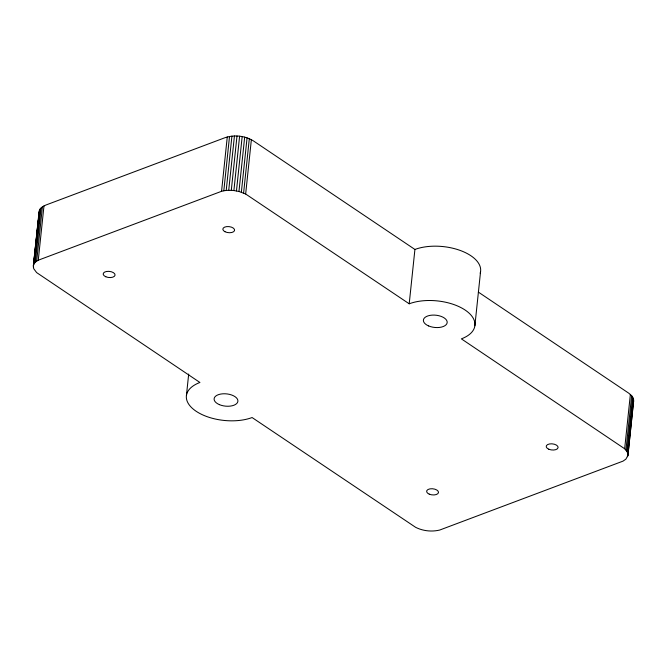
<?xml version="1.0" encoding="UTF-8"?>
<svg xmlns="http://www.w3.org/2000/svg" width="667" height="667" viewBox="0 0 667 667"><rect width="100%" height="100%" fill="white"/><g stroke="black" fill="none" stroke-linecap="round" stroke-linejoin="round"><path stroke-width="1" d="M478.322 292.079L628.798 393.222L631.666 395.681L633.317 398.357L633.642 401.067L627.93 455.403L625.913 459.121L623.02 461.13L439.728 530.04C431.732 531.974 423.003 531.032 415.641 527.33L252.093 417.542A39.837 20.519 6 0 1 196.106 411.247A39.837 20.519 6 0 1 199.925 382.474L36.627 272.586L33.683 268.643L33.358 265.933L39.07 211.597L40.095 209.046L42.396 206.812L45.815 205.061L225.213 137.619C234.359 134.609 244.964 135.734 253.202 140.762L414.916 249.458A39.837 20.519 6 0 1 460.172 250.433A39.837 20.519 6 0 1 480.198 273.195M627.93 455.403L633.65 399.716M33.35 267.284L38.311 220.127M38.519 218.076L39.061 212.948M33.358 265.933L39.411 210.288M33.7 264.632L34.384 263.382L40.095 209.046M34.384 263.382L35.376 262.214L41.087 207.879M35.376 262.214L36.685 261.147L42.396 206.812M36.685 261.147L38.269 260.205L43.98 205.87M186.418 395.556L188.686 374.029M38.269 260.205L221.561 191.296L227.272 136.96M221.561 191.296L223.812 190.795L229.523 136.46M223.812 190.795L226.213 190.47L231.924 136.135M226.213 190.47L228.723 190.32L234.434 135.985M228.723 190.32L231.291 190.345L237.002 136.01M627.939 454.052L626.938 451.342L624.662 448.749L461.372 338.861A39.837 20.519 6 0 0 465.191 310.088A39.837 20.519 6 0 0 409.204 303.793L245.656 194.005L238.961 191.471L233.892 190.545L239.603 136.21M236.46 190.92L242.171 136.585M238.961 191.471L244.672 137.135M241.362 192.171L247.073 137.836M243.605 193.021L249.316 138.686M245.656 194.005L251.367 139.67M409.204 303.793L414.916 249.458M474.871 325.779L480.582 271.436M624.662 448.749L630.373 394.414M625.954 450.017L631.666 395.681M626.938 451.342L632.649 396.998M627.605 452.693L633.317 398.357M627.589 456.712L627.805 454.661M633.3 402.376L633.642 401.067M231.291 190.345L233.892 190.545M224.979 231.724A5.92 3.052 6 0 0 234.534 230.582A5.92 3.052 6 0 0 226.613 226.622A5.92 3.052 6 0 0 224.979 231.724M105.811 276.763A5.978 3.077 6 0 0 115.066 275.121A5.978 3.077 6 0 0 106.512 271.477A5.978 3.077 6 0 0 105.811 276.763M429.248 494.155A5.978 3.077 6 0 0 438.502 492.513A5.978 3.077 6 0 0 429.948 488.869A5.978 3.077 6 0 0 429.248 494.155M548.833 449.233A5.978 3.077 6 0 0 558.096 447.59A5.978 3.077 6 0 0 549.533 443.947A5.978 3.077 6 0 0 548.833 449.233M428.648 325.946A11.948 6.153 6 0 0 447.165 322.661A11.948 6.153 6 0 0 430.048 315.374A11.948 6.153 6 0 0 428.648 325.946M219.368 404.627A11.948 6.153 6 0 0 237.886 401.342A11.948 6.153 6 0 0 220.769 394.055A11.948 6.153 6 0 0 219.368 404.627"/></g></svg>
